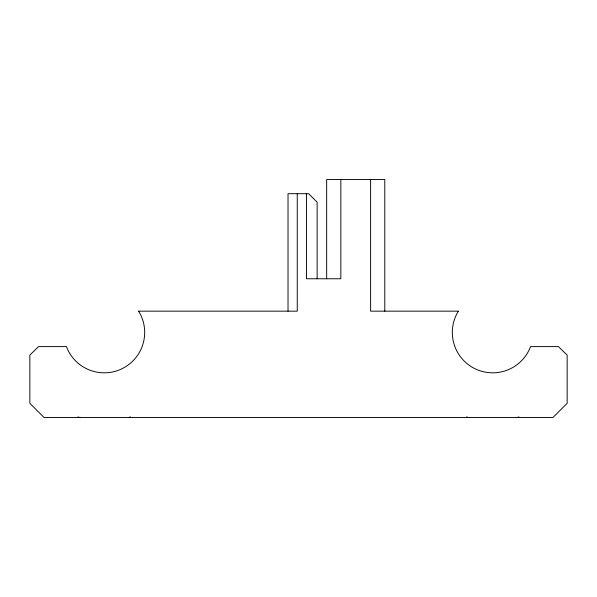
<?xml version="1.0" encoding="UTF-8"?>
<svg xmlns="http://www.w3.org/2000/svg" width="597" height="597" viewBox="0 0 597 597"><rect width="100%" height="100%" fill="white"/><g stroke="black" fill="none" stroke-linecap="round" stroke-linejoin="round"><path stroke-width="0.9" d="M128.788 417.482L130.497 416.9M517.233 417.482L518.942 416.9M466.503 416.9L468.212 417.482M78.058 416.9L79.767 417.482M384.789 311.164L384.789 179.518L326.663 179.518L326.663 278.762M370.61 179.518L370.61 311.164L458.593 311.164L457.884 311.955A40.402 40.402 0 0 0 474.578 368.521A40.402 40.402 0 0 0 529.935 348.17L530.472 346.603L558.411 346.603L567.15 355.111L567.15 403.303L552.971 417.482L44.029 417.482L29.85 403.303L29.85 355.111L38.589 346.603L66.528 346.603L67.065 348.17A40.402 40.402 0 0 0 122.422 368.521A40.402 40.402 0 0 0 139.116 311.955L138.407 311.164L297.261 311.164L297.261 193.697M340.842 179.518L340.842 278.762L306.507 278.762L306.507 193.697M317.141 278.762L317.141 202.204L308.634 193.697L288.023 193.697L288.023 311.164"/></g></svg>
